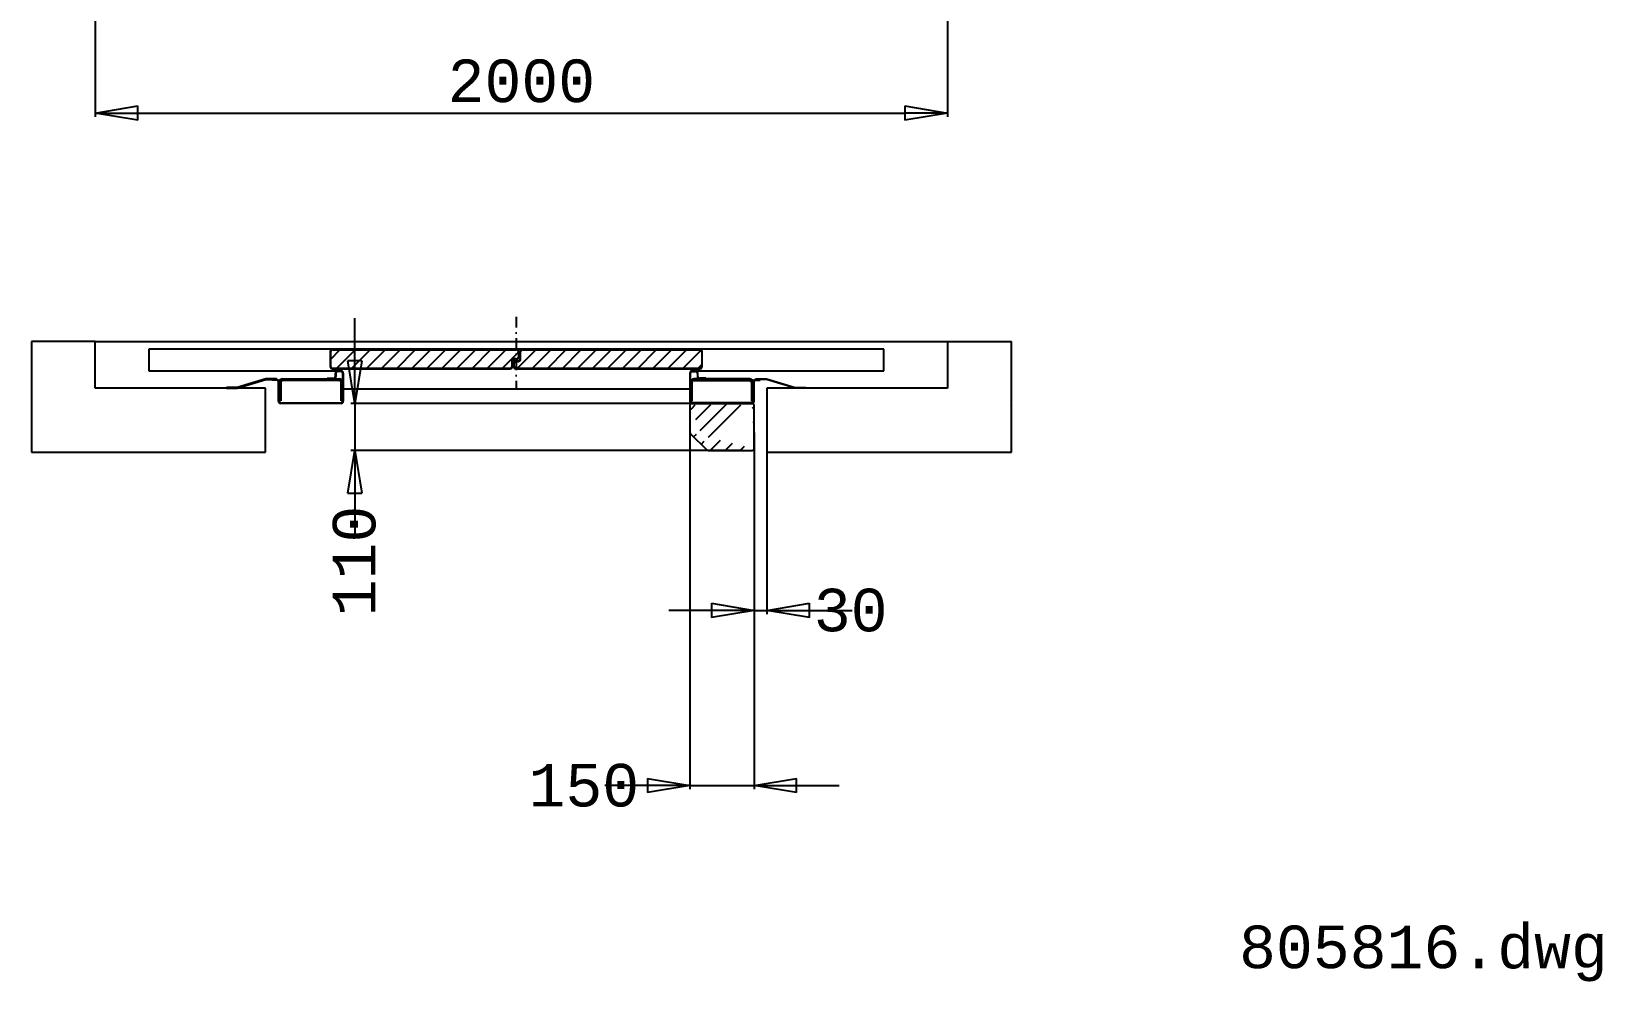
# Model space of a CAD drawing. Extents: x 66121 to 89453, y -8534 to 10021.
# Drawn here: x 85765 to 89453, y 3691 to 5921 of the extents above; entities that cross this region are included whole.
import ezdxf

# ---------------------------------------------------------------- set-up
doc = ezdxf.new("R2010")
doc.units = 0
doc.header["$LTSCALE"] = 50
doc.header["$MEASUREMENT"] = 0
doc.linetypes.add('DASHDOT', pattern=[1, 0.5, -0.25, 0, -0.25])
doc.layers.get('0').update_dxf_attribs({"linetype": 'CONTINUOUS'})
doc.layers.get('Defpoints').update_dxf_attribs({"linetype": 'CONTINUOUS'})
for name, color, linetype in [('CONT_35', 250, 'CONTINUOUS'), ('CONT_70', 5, 'CONTINUOUS'), ('DASHD_35', 40, 'DASHDOT'), ('DIM_MM', 7, 'CONTINUOUS'), ('HATCH_35', 6, 'CONTINUOUS'), ('TEXT_50', 7, 'CONTINUOUS')]:
    doc.layers.add(name, color=color, linetype=linetype)
doc.styles.get("Standard").update_dxf_attribs({"font": 'monotxt'})
doc.dimstyles.get("Standard").update_dxf_attribs({"dimscale": 50, "dimtxt": 2, "dimasz": 2, "dimexe": 0.18, "dimexo": 0, "dimgap": 0.5, "dimtad": 1, "dimdec": 0, "dimrnd": 1, "dimzin": 0, "dimdsep": 46, "dimtxsty": 'Standard', "dimblk": 'CLOSED', "dimcen": 0.09, "dimadec": 0, "dimazin": 0, "dimtfac": 1, "dimtdec": 0, "dimtmove": 2, "dimatfit": 0, "dimldrblk": 'CLOSED', "dimfxl": 1, "dimtolj": 1, "dimtzin": 0, "dimarcsym": 0})

# ---------------------------------------------------------------- blocks, each defined once
blk = doc.blocks.new('_Closed')
at = {"color": 0, "linetype": 'Continuous', "lineweight": -2}
for p, q in [((-1, 0.1666666666666667), (0, 0)), ((-1, 0.1666666666666667), (-1, -0.1666666666666667)), ((0, 0), (-1, -0.1666666666666667)), ((0, 0), (-1, 0))]:
    blk.add_line(p, q, dxfattribs=at)
blk = doc.blocks.new('*D79')
at = {"layer": 'Defpoints', "color": 0, "transparency": 16777216}
for p in [(87310.77280590333, 5006.340848503642), (87461.0001559033, 4979.022824053514), (87461.0001559033, 4151.068030638671)]:
    blk.add_point(p, dxfattribs=at)
at = {"layer": 'DIM_MM', "color": 0, "lineweight": -2, "transparency": 16777216}
for p, q in [((87310.77280590333, 5006.340848503642), (87310.77280590333, 4142.068030638671)), ((87461.0001559033, 4979.022824053514), (87461.0001559033, 4142.068030638671)), ((87210.77280590333, 4151.068030638671), (87110.77280590333, 4151.068030638671)), ((87310.77280590333, 4151.068030638671), (87461.0001559033, 4151.068030638671)), ((87561.0001559033, 4151.068030638671), (87661.0001559033, 4151.068030638671))]:
    blk.add_line(p, q, dxfattribs=at)
at = {"layer": 'DIM_MM', "color": 0, "lineweight": -2, "transparency": 16777216, "xscale": 100, "yscale": 100, "zscale": 100}
blk.add_blockref('_Closed', (87310.77280590333, 4151.068030638671), dxfattribs=at)
at = {"layer": 'DIM_MM', "color": 0, "lineweight": -2, "transparency": 16777216, "xscale": 100, "yscale": 100, "zscale": 100, "rotation": 180}
blk.add_blockref('_Closed', (87461.0001559033, 4151.068030638671), dxfattribs=at)
at = {"layer": 'DIM_MM', "color": 0, "transparency": 16777216, "insert": (87061.66057657597, 4151.068030638671), "char_height": 100, "attachment_point": 5}
blk.add_mtext('\\A1;150', dxfattribs=at)
blk = doc.blocks.new('*D80')
at = {"layer": 'Defpoints', "color": 0, "transparency": 16777216}
for p in [(87387.06840625676, 5047.695945254709), (86523.94469853786, 4937.211045255513), (87435.17224885675, 4937.211045255513)]:
    blk.add_point(p, dxfattribs=at)
at = {"layer": 'DIM_MM', "color": 0, "lineweight": -2, "transparency": 16777216}
for p, q in [((86523.94469853786, 5147.695945254709), (86523.94469853786, 5247.695945254709)), ((87387.06840625676, 5047.695945254709), (86514.94469853786, 5047.695945254709)), ((86523.94469853786, 5047.695945254709), (86523.94469853786, 4937.211045255513)), ((87435.17224885675, 4937.211045255513), (86514.94469853786, 4937.211045255513)), ((86523.94469853786, 4837.211045255513), (86523.94469853786, 4737.211045255513))]:
    blk.add_line(p, q, dxfattribs=at)
at = {"layer": 'DIM_MM', "color": 0, "lineweight": -2, "transparency": 16777216, "xscale": 100, "yscale": 100, "zscale": 100}
for p, rotation in [((86523.94469853786, 5047.695945254709), 270), ((86523.94469853786, 4937.211045255513), 90)]:
    blk.add_blockref('_Closed', p, dxfattribs=dict(at, rotation=rotation))
at = {"layer": 'DIM_MM', "color": 0, "transparency": 16777216, "insert": (86523.16950754196, 4677.815035334796), "char_height": 100, "attachment_point": 5, "rotation": 90}
blk.add_mtext('\\A1;110', dxfattribs=at)
blk = doc.blocks.new('*D81')
at = {"layer": 'Defpoints', "color": 0, "transparency": 16777216}
for p in [(87915.00685590666, 6906.319352253668), (85915.00685590666, 6857.519352253912), (87915.00685590666, 5728.919352253906)]:
    blk.add_point(p, dxfattribs=at)
at = {"layer": 'DIM_MM', "color": 0, "lineweight": -2, "transparency": 16777216}
for p, q in [((87915.00685590666, 6906.319352253668), (87915.00685590666, 5719.919352253906)), ((85915.00685590666, 6857.519352253912), (85915.00685590666, 5719.919352253906)), ((86015.00685590666, 5728.919352253906), (87815.00685590666, 5728.919352253906))]:
    blk.add_line(p, q, dxfattribs=at)
at = {"layer": 'DIM_MM', "color": 0, "lineweight": -2, "transparency": 16777216, "xscale": 100, "yscale": 100, "zscale": 100, "rotation": 180}
blk.add_blockref('_Closed', (85915.00685590666, 5728.919352253906), dxfattribs=at)
at = {"layer": 'DIM_MM', "color": 0, "lineweight": -2, "transparency": 16777216, "xscale": 100, "yscale": 100, "zscale": 100}
blk.add_blockref('_Closed', (87915.00685590666, 5728.919352253906), dxfattribs=at)
at = {"layer": 'DIM_MM', "color": 0, "transparency": 16777216, "insert": (86915.00685590666, 5803.919352253906), "char_height": 100, "attachment_point": 5}
blk.add_mtext('\\A1;2000', dxfattribs=at)
blk = doc.blocks.new('*D90')
at = {"layer": 'Defpoints', "color": 0, "transparency": 16777216}
for p in [(87461.0001559033, 4979.39831818379), (87491.44562590357, 4973.95145364412), (87491.44562590357, 4562.09031314859)]:
    blk.add_point(p, dxfattribs=at)
at = {"layer": 'DIM_MM', "color": 0, "lineweight": -2, "transparency": 16777216}
for p, q in [((87461.0001559033, 4979.39831818379), (87461.0001559033, 4553.09031314859)), ((87491.44562590357, 4973.95145364412), (87491.44562590357, 4553.09031314859)), ((87361.0001559033, 4562.09031314859), (87261.0001559033, 4562.09031314859)), ((87461.0001559033, 4562.09031314859), (87491.44562590357, 4562.09031314859)), ((87591.44562590357, 4562.09031314859), (87691.44562590357, 4562.09031314859))]:
    blk.add_line(p, q, dxfattribs=at)
at = {"layer": 'DIM_MM', "color": 0, "lineweight": -2, "transparency": 16777216, "xscale": 100, "yscale": 100, "zscale": 100}
blk.add_blockref('_Closed', (87461.0001559033, 4562.09031314859), dxfattribs=at)
at = {"layer": 'DIM_MM', "color": 0, "lineweight": -2, "transparency": 16777216, "xscale": 100, "yscale": 100, "zscale": 100, "rotation": 180}
blk.add_blockref('_Closed', (87491.44562590357, 4562.09031314859), dxfattribs=at)
at = {"layer": 'DIM_MM', "color": 0, "transparency": 16777216, "insert": (87687.90577344217, 4562.09031314859), "char_height": 100, "attachment_point": 5}
blk.add_mtext('\\A1;30', dxfattribs=at)

msp = doc.modelspace()

# ---------------------------------------------------------------- hatches: boundary and pattern name
at = {"layer": 'HATCH_35'}
h = msp.add_hatch(dxfattribs=at)
h.set_pattern_fill('ANSI31', color=256, scale=200, style=0)
h.set_pattern_definition([(45, (77617.36285267171, -96965.719278173), (-17.67766952966369, 17.67766952966369), [])])
edge = h.paths.add_edge_path()
edge.add_arc((86471.52238090007, 5133.958110255662), 4.059395999981887, 180, 270)
edge.add_line((86471.52238090007, 5129.898714255432), (86888.6253199065, 5129.898714255432))
edge.add_arc((86888.6253199065, 5133.958110255662), 4.059395999999193, 270, 360)
edge.add_line((86892.68471590645, 5133.958110255662), (86892.68471590645, 5147.151147255681))
edge.add_arc((86897.75896090646, 5147.151147255681), 5.074244999998269, 90, 180, ccw=False)
edge.add_line((86897.75896090646, 5152.225392255241), (86903.84805490644, 5152.225392255241))
edge.add_arc((86903.84805490644, 5156.284788255471), 4.059395999996885, 270, 360)
edge.add_line((86907.9074509065, 5156.284788255471), (86907.9074509065, 5169.47782525549))
edge.add_arc((86903.84805490644, 5169.47782525549), 4.059395999999769, 0, 90)
edge.add_line((86903.84805490644, 5173.537221254992), (86471.52238090007, 5173.537221254992))
edge.add_arc((86471.52238090007, 5169.47782525549), 4.059395999845744, 90, 180)
edge.add_line((86467.46298490021, 5169.47782525549), (86467.46298490012, 5133.958110255662))
edge = h.paths.add_edge_path()
edge.add_arc((86907.50151130647, 5151.616482855206), 5.480184599999053, 270, 360)
edge.add_line((86912.9816959065, 5151.616482855206), (86912.9816959065, 5169.47782525549))
edge.add_arc((86917.04109190646, 5169.47782525549), 4.059395999999769, 90, 180, ccw=False)
edge.add_line((86917.04109190646, 5173.537221254992), (87334.14403090661, 5173.537221254992))
edge.add_arc((87334.14403090661, 5169.47782525549), 4.059395999998616, 0, 90, ccw=False)
edge.add_line((87338.20342690665, 5169.47782525549), (87338.20342690665, 5133.958110255662))
edge.add_arc((87334.14403090661, 5133.958110255662), 4.059395999998616, -90, 0, ccw=False)
edge.add_line((87334.14403090661, 5129.898714255432), (86901.81835690651, 5129.898714255432))
edge.add_arc((86901.81835690651, 5133.958110255662), 4.059395999999769, 180, 270, ccw=False)
edge.add_line((86897.75896090646, 5133.958110255662), (86897.75896090646, 5142.076902255394))
edge.add_arc((86901.81835690651, 5142.076902255394), 4.059396000000346, 90, 180, ccw=False)
edge.add_line((86901.81835690651, 5146.136298255624), (86907.50151130647, 5146.136298255624))
h = msp.add_hatch(dxfattribs=at)
h.set_pattern_fill('ANSI31', color=256, scale=200, style=0)
h.set_pattern_definition([(45, (77617.36285267171, -96974.719278173), (-17.67766952966369, 17.67766952966369), [])])
edge = h.paths.add_edge_path()
edge.add_arc((87456.94075990327, 4941.27044125618), 4.059395999999769, 270, 360)
edge.add_arc((87314.83220190331, 4979.486462133915), 4.059395999999769, 180, 225.0000000006584)
edge.add_line((87311.96177546418, 4976.616035694875), (87350.17779634245, 4938.400014816412))
edge.add_line((87353.04822278158, 4937.21104525595), (87456.94075990327, 4937.21104525595))
edge.add_arc((87456.94075990327, 5043.636549254188), 4.059395999999769, 0, 90)
edge.add_line((87461.00015590333, 4941.27044125618), (87461.00015590333, 5043.636549254188))
edge.add_line((87315.84705090337, 5047.695945257328), (87456.94075990346, 5047.69594525369))
edge.add_line((87310.77280590335, 5043.636549255643), (87310.77280590335, 4979.486462133915))
edge.add_arc((87314.83220190331, 5043.636549255643), 4.059395999999769, 90, 180)

# ---------------------------------------------------------------- linework, layer by layer
at = {"layer": 'CONT_35'}
for p, q in [((85915.00685590666, 5192.819352254628), (87915.00685590666, 5192.819352254628)), ((87765.45485590919, 5174.552070255049), (86040.21155590376, 5174.552070255049)), ((86040.21155590376, 5174.552070255049), (86040.21155590376, 5123.809620255088)), ((86466.44813590024, 5169.47782525549), (86466.44813590015, 5133.958110255662)), ((86467.46298490012, 5133.958110255662), (86467.46298490021, 5169.47782525549)), ((86903.84805490644, 5174.552070255049), (86471.52238090007, 5174.552070255049)), ((86471.52238090007, 5173.537221254992), (86903.84805490644, 5173.537221254992)), ((86907.9074509065, 5169.47782525549), (86907.9074509065, 5156.284788255471)), ((86908.92229990645, 5156.284788255471), (86908.92229990645, 5169.47782525549)), ((86911.96684690645, 5169.47782525549), (86911.96684690645, 5151.616482855206)), ((86912.9816959065, 5151.616482855206), (86912.9816959065, 5169.47782525549)), ((87334.14403090661, 5174.552070255049), (86917.04109190646, 5174.552070255049)), ((86917.04109190646, 5173.537221254992), (87334.14403090661, 5173.537221254992)), ((87338.20342690665, 5169.47782525549), (87338.20342690665, 5133.958110255662)), ((87339.21827590662, 5133.958110255662), (87339.21827590662, 5169.47782525549)), ((87765.45485590919, 5123.809620255088), (87765.45485590919, 5174.552070255049)), ((86888.6253199065, 5129.898714255432), (86471.52238090007, 5129.898714255432)), ((86471.52238090007, 5128.883865255375), (86888.6253199065, 5128.883865255375)), ((86892.68471590645, 5147.151147255681), (86892.68471590645, 5133.958110255662)), ((86893.6995649065, 5133.958110255662), (86893.6995649065, 5147.151147255681)), ((86896.74411190649, 5142.076902255394), (86896.74411190649, 5133.958110255662)), ((86903.84805490644, 5152.225392255241), (86897.75896090646, 5152.225392255241)), ((86897.75896090646, 5151.210543255183), (86903.84805490644, 5151.210543255183)), ((86897.75896090646, 5133.958110255662), (86897.75896090646, 5142.076902255394)), ((86907.50151130647, 5147.151147255681), (86901.81835690651, 5147.151147255681)), ((86901.81835690651, 5146.136298255624), (86907.50151130647, 5146.136298255624)), ((87334.14403090661, 5129.898714255432), (86901.81835690651, 5129.898714255432)), ((86901.81835690651, 5128.883865255375), (87334.14403090661, 5128.883865255375)), ((86040.21155590376, 5123.809620255088), (86491.8193609035, 5123.809620255088)), ((86315.23563490369, 5105.034913755117), (86248.10968305542, 5084.737933755423)), ((86248.10968305542, 5083.215660255701), (86315.23563490369, 5103.512640255394)), ((86340.60685990367, 5105.034913755117), (86315.23563490369, 5105.034913755117)), ((86315.23563490369, 5103.512640255394), (86340.60685990367, 5103.512640255394)), ((86330.45836990364, 5103.512640251756), (86340.6068599024, 5103.512640253939)), ((86330.45836990364, 5102.497791255337), (86330.45836990364, 5103.512640251756)), ((86340.60685990367, 5102.497791255337), (86330.45836990364, 5102.497791255337)), ((86340.60685990367, 5103.512640255394), (86340.60685990367, 5105.034913755117)), ((86344.66625590353, 5052.770190253977), (86344.66625590362, 5098.438395255107)), ((86345.68110490368, 5098.438395253652), (86345.6811049035, 5052.770190253977)), ((86346.69595390729, 5053.785039258401), (86346.69595390647, 5097.42354625796)), ((86350.75534990597, 5097.42354625796), (86350.75534990788, 5053.785039258401)), ((86354.81474590593, 5105.542338257692), (86487.75996490399, 5105.542338258419)), ((86487.75996490427, 5101.48294225819), (86354.81474590575, 5101.48294225819)), ((86459.34419290502, 5106.557187258477), (86474.5669279047, 5106.557187258477)), ((86459.34419290638, 5105.542338257692), (86459.34419290502, 5106.557187258477)), ((86474.56692790442, 5105.542338258419), (86459.34419290638, 5105.542338257692)), ((86478.62632390448, 5110.616583257979), (86478.62632390403, 5118.735375257711)), ((86479.64117290398, 5118.735375257711), (86479.64117290445, 5110.616583258707)), ((86483.70056890404, 5123.809620257998), (86491.8193609035, 5123.809620257998)), ((86491.8193609035, 5122.794771257941), (86483.70056890376, 5122.794771257941)), ((86491.81936090613, 5053.785039258401), (86491.81936090422, 5097.423546258688)), ((86495.87875690345, 5052.770190257615), (86495.87875690345, 5118.735375257711)), ((86495.87875690436, 5097.423546258688), (86495.87875690618, 5053.785039258401)), ((86496.8936059035, 5118.735375257711), (86496.8936059035, 5052.770190257615)), ((87310.77280590335, 5118.735375257711), (87310.77280590335, 5052.770190257615)), ((87311.78765490331, 5052.770190257615), (87311.78765490331, 5118.735375257711)), ((87311.78765490241, 5097.42354625796), (87311.78765490068, 5053.785039258401)), ((87315.84705090337, 5123.809620255088), (87765.45485590919, 5123.809620255088)), ((87323.96584290282, 5123.809620257271), (87315.84705090337, 5123.809620257271)), ((87315.84705090337, 5122.794771257941), (87323.9658429031, 5122.794771257941)), ((87315.84705090063, 5053.785039258401), (87315.84705090264, 5097.423546258688)), ((87450.85166590093, 5105.542338257692), (87319.90644690287, 5105.542338258419)), ((87319.90644690259, 5101.48294225819), (87450.85166590102, 5101.48294225819)), ((87328.02523890288, 5118.735375257711), (87328.02523890241, 5110.616583257979)), ((87329.0400879023, 5110.616583257979), (87329.04008790283, 5118.735375256983)), ((87348.32221890184, 5106.557187257749), (87333.09948390207, 5106.557187257749)), ((87333.09948390244, 5105.542338257692), (87348.32221890047, 5105.542338257692)), ((87348.32221890047, 5105.542338257692), (87348.32221890184, 5106.557187257749)), ((87454.91106190089, 5097.42354625796), (87454.91106189889, 5053.785039257673)), ((87458.97045789949, 5053.785039257673), (87458.97045790039, 5097.42354625796)), ((87459.98530690318, 5098.438395253652), (87459.98530690327, 5052.770190253977)), ((87461.00015590333, 5052.770190253977), (87461.00015590324, 5098.438395255107)), ((87465.05955190319, 5105.034913755117), (87490.43077690317, 5105.034913755117)), ((87465.05955190319, 5103.512640254667), (87465.05955190319, 5105.034913755117)), ((87475.20804190321, 5103.512640251029), (87465.05955190446, 5103.512640253939)), ((87490.43077690317, 5103.512640254667), (87465.05955190319, 5103.512640254667)), ((87465.05955190319, 5102.497791255337), (87475.20804190321, 5102.497791255337)), ((87475.20804190321, 5102.497791255337), (87475.20804190321, 5103.512640251029)), ((87490.43077690317, 5105.034913755117), (87557.55672875144, 5084.737933755423)), ((87557.55672875144, 5083.215660254973), (87490.43077690317, 5103.512640254667)), ((86248.10968305542, 5084.737933755423), (86222.74037757011, 5084.737933755423)), ((86222.74037757011, 5083.215660255701), (86222.74037757011, 5084.737933755423)), ((86222.74037757011, 5083.215660255701), (86248.10968305542, 5083.215660255701)), ((86350.75534990788, 5053.785039258401), (86346.69595390729, 5053.785039258401)), ((86495.87875690618, 5053.785039258401), (86491.81936090613, 5053.785039258401)), ((87310.77280590335, 5080.678537755193), (86496.89360590333, 5080.678537755193)), ((87311.78765490068, 5053.785039258401), (87315.84705090063, 5053.785039258401)), ((87454.91106189889, 5053.785039257673), (87458.97045789949, 5053.785039257673)), ((87557.55672875144, 5084.737933755423), (87582.92603423675, 5084.737933755423)), ((87582.92603423675, 5083.215660254973), (87557.55672875144, 5083.215660254973)), ((87582.92603423675, 5083.215660254973), (87582.92603423675, 5084.737933755423)), ((86349.74050090364, 5048.710794253748), (86491.81936090358, 5048.710794257386)), ((86491.8193609035, 5047.695945257328), (86349.74050090364, 5047.695945254418)), ((87310.77280590335, 5043.636549255643), (87310.77280590335, 4979.486462133915)), ((87314.83220190331, 5047.695945255873), (87456.94075990337, 5047.69594525369)), ((87455.92591090321, 5048.710794253748), (87315.84705090328, 5048.710794257386)), ((87315.84705090337, 5047.695945257328), (87456.94075990346, 5047.69594525369)), ((87461.00015590333, 4941.27044125618), (87461.00015590333, 5043.636549254188)), ((87311.96177546418, 4976.616035694875), (87350.17779634245, 4938.400014816412)), ((87353.04822278158, 4937.21104525595), (87456.94075990327, 4937.21104525595))]:
    msp.add_line(p, q, dxfattribs=at)
for centre, radius, start, end in [((86471.52238090007, 5169.47782525549), 5.074244999873664, 90, 180), ((86471.52238090007, 5169.47782525549), 4.059395999845744, 90, 180), ((86903.84805490644, 5169.47782525549), 5.074244999999424, 0, 90), ((86903.84805490644, 5169.47782525549), 4.059395999999769, 0, 90), ((86917.04109190646, 5169.47782525549), 5.074245, 90, 180), ((86917.04109190646, 5169.47782525549), 4.059395999999769, 90, 180), ((87334.14403090661, 5169.47782525549), 5.074245000003461, 0, 90), ((87334.14403090661, 5169.47782525549), 4.059395999998616, 0, 90), ((86471.52238090007, 5133.958110255662), 5.074245000008077, 180, 270), ((86471.52238090007, 5133.958110255662), 4.059395999981887, 180, 270), ((86888.6253199065, 5133.958110255662), 4.059395999999193, 270, 0), ((86888.6253199065, 5133.958110255662), 5.074244999999424, 270, 0), ((86897.75896090646, 5147.151147255681), 5.074244999998269, 90, 180), ((86897.75896090646, 5147.151147255681), 4.059395999999193, 90, 180), ((86901.81835690651, 5142.076902255394), 5.074244999999424, 90, 180), ((86901.81835690651, 5133.958110255662), 5.074245000000577, 180, 270), ((86901.81835690651, 5142.076902255394), 4.059396000000346, 90, 180), ((86901.81835690651, 5133.958110255662), 4.059395999999769, 180, 270), ((86903.84805490644, 5156.284788255471), 4.059395999996885, 270, 0), ((86903.84805490644, 5156.284788255471), 5.074244999989039, 270, 0), ((86907.50151130647, 5151.616482855206), 5.480184599999053, 270, 0), ((86907.50151130647, 5151.616482855206), 4.465335599998824, 270, 0), ((87334.14403090661, 5133.958110255662), 4.059395999998616, 270, 0), ((87334.14403090661, 5133.958110255662), 5.074245000010383, 270, 0), ((86340.60685990367, 5098.438395253652), 5.074244999986732, 0, 90.00000001417398), ((86340.60685990367, 5098.438395255107), 4.059395999999769, 0, 90), ((86354.81474590601, 5097.42354625796), 8.118791999528232, 90, 180), ((86354.81474590584, 5097.42354625796), 4.059395999822092, 90, 180), ((86474.56692790442, 5110.616583257979), 5.07424500003346, 270, 0), ((86474.56692790479, 5110.616583257979), 4.059395999762675, 270, 0), ((86483.70056890404, 5118.735375257711), 5.074244999998847, 90, 180), ((86483.70056890376, 5118.735375257711), 4.059395999764404, 90, 180), ((86487.75996490408, 5097.42354625796), 8.118792000332395, 0, 90), ((86487.75996490427, 5097.423546258688), 4.059395999988809, 0, 90), ((86491.8193609035, 5118.735375257711), 5.074245000000577, 0, 90), ((86491.8193609035, 5118.735375257711), 4.059395999999769, 0, 90), ((87315.84705090337, 5118.735375257711), 5.074245, 90, 180), ((87315.84705090337, 5118.735375257711), 4.059396000000923, 90, 180), ((87319.90644690278, 5097.42354625796), 8.118792000332395, 90, 180), ((87319.90644690259, 5097.42354625796), 4.05939599999054, 90, 180), ((87323.96584290282, 5118.735375257711), 5.074245, 0, 90), ((87323.9658429031, 5118.735375257711), 4.059395999764404, 0, 90), ((87333.09948390244, 5110.616583257979), 5.074245000032305, 180, 269.9999999991662), ((87333.09948390207, 5110.616583257979), 4.059395999764404, 180, 270), ((87450.85166590085, 5097.42354625796), 8.118791999528808, 0, 90), ((87450.85166590102, 5097.42354625796), 4.059395999820938, 0, 90), ((87465.05955190319, 5098.438395253652), 5.074244999988462, 89.99999998582602, 180), ((87465.05955190319, 5098.438395255107), 4.059395999998616, 90, 180), ((86349.74050090354, 5052.770190253977), 5.074244999989039, 180, 270.0000000016675), ((86349.74050090354, 5052.770190253977), 4.059396000002077, 180, 270.0000000016675), ((86491.8193609035, 5052.770190257615), 4.059396000000923, 270.0000000016675, 0), ((86491.81936090332, 5052.770190257615), 5.074245000125759, 270.0000000016675, 0), ((87315.84705090345, 5052.770190257615), 5.074245000124604, 180, 269.9999999983324), ((87315.84705090337, 5052.770190257615), 4.059396000000923, 180, 269.9999999983324), ((87455.92591090332, 5052.770190253977), 4.059396000002077, 269.9999999983324, 0), ((87455.92591090332, 5052.770190253977), 5.074244999988462, 269.9999999983324, 0), ((87314.83220190331, 5043.636549255643), 4.059395999999769, 90, 180), ((87456.94075990327, 5043.636549254188), 4.059395999999769, 0, 90), ((87314.83220190331, 4979.486462133915), 4.059395999999769, 180, 225.0000000006584), ((87456.94075990327, 4941.27044125618), 4.059395999999769, 270, 0)]:
    msp.add_arc(centre, radius, start, end, dxfattribs=at)
at = {"layer": 'CONT_70'}
for p, q in [((85915.00685590666, 5192.819352254628), (85765.00685590669, 5192.819352254628)), ((85765.00685590669, 5192.819352254628), (85765.00685590669, 4933.245860254399)), ((85915.00685590666, 5083.215660254245), (85915.00685590666, 5192.819352254628)), ((87915.00685590666, 5192.819352254628), (88065.00685590669, 5192.819352254628)), ((87915.00685590666, 5192.819352254628), (87915.00685590657, 5083.215660254245)), ((88065.00685590669, 4933.245860254399), (88065.00685590669, 5192.819352254628)), ((86314.22078590382, 5083.215660254245), (85915.00685590666, 5083.215660254245)), ((86314.22078590326, 4933.245860254399), (86314.22078590382, 5083.215660254245)), ((87915.00685590657, 5083.215660254245), (87491.44562590259, 5083.215660254245)), ((87491.44562590259, 5083.215660254245), (87491.44562590377, 4933.245860254399)), ((88065.00685590669, 5042.699634328463), (88064.20261963627, 5044.092612409739)), ((85765.00685590669, 4933.245860254399), (86314.22078590326, 4933.245860254399)), ((87491.44562590377, 4933.245860254399), (88065.00685590669, 4933.245860254399)), ((88064.63908106658, 4933.245860254399), (88065.00685590669, 4933.88286496295))]:
    msp.add_line(p, q, dxfattribs=at)
at = {"layer": 'DASHD_35'}
msp.add_line((86902.83320590339, 5250.665745254992), (86902.83320590339, 5080.678537755193), dxfattribs=at)

# ---------------------------------------------------------------- texts
at = {"layer": 'TEXT_50', "insert": (88599.55893118732, 3822.405610938313), "char_height": 100, "width": 2143.84, "attachment_point": 1}
msp.add_mtext('805816.dwg', dxfattribs=at)

# ---------------------------------------------------------------- dimensions: what is measured, and where the dimension line sits
at = {"layer": 'DIM_MM'}
dim = msp.add_linear_dim(base=(87915.00685590666, 5728.919352253906), p1=(85915.00685590666, 6857.519352253912), p2=(87915.00685590666, 6906.319352253668), dimstyle='Standard', dxfattribs=at)
dim.commit()
dim.dimension.update_dxf_attribs({"geometry": '*D81', "text_midpoint": (86915.00685590666, 5803.919352253906)})
dim = msp.add_linear_dim(base=(86523.94469853786, 4937.211045255513), p1=(87387.06840625676, 5047.695945254709), p2=(87435.17224885675, 4937.211045255513), angle=90, dimstyle='Standard', dxfattribs=at)
dim.commit()
dim.dimension.update_dxf_attribs({"geometry": '*D80', "text_midpoint": (86523.16950754196, 4677.815035334796), "dimtype": 160})
for base, p1, p2, picture, middle in [((87461.0001559033, 4151.068030638671), (87310.77280590333, 5006.340848503642), (87461.0001559033, 4979.022824053514), '*D79', (87061.66057657597, 4151.068030638671)), ((87491.44562590357, 4562.09031314859), (87461.0001559033, 4979.39831818379), (87491.44562590357, 4973.95145364412), '*D90', (87687.90577344217, 4562.09031314859))]:
    dim = msp.add_linear_dim(base=base, p1=p1, p2=p2, dimstyle='Standard', dxfattribs=at)
    dim.commit()
    dim.dimension.update_dxf_attribs({"geometry": picture, "text_midpoint": middle, "dimtype": 160})

doc.saveas('drawing.dxf')
